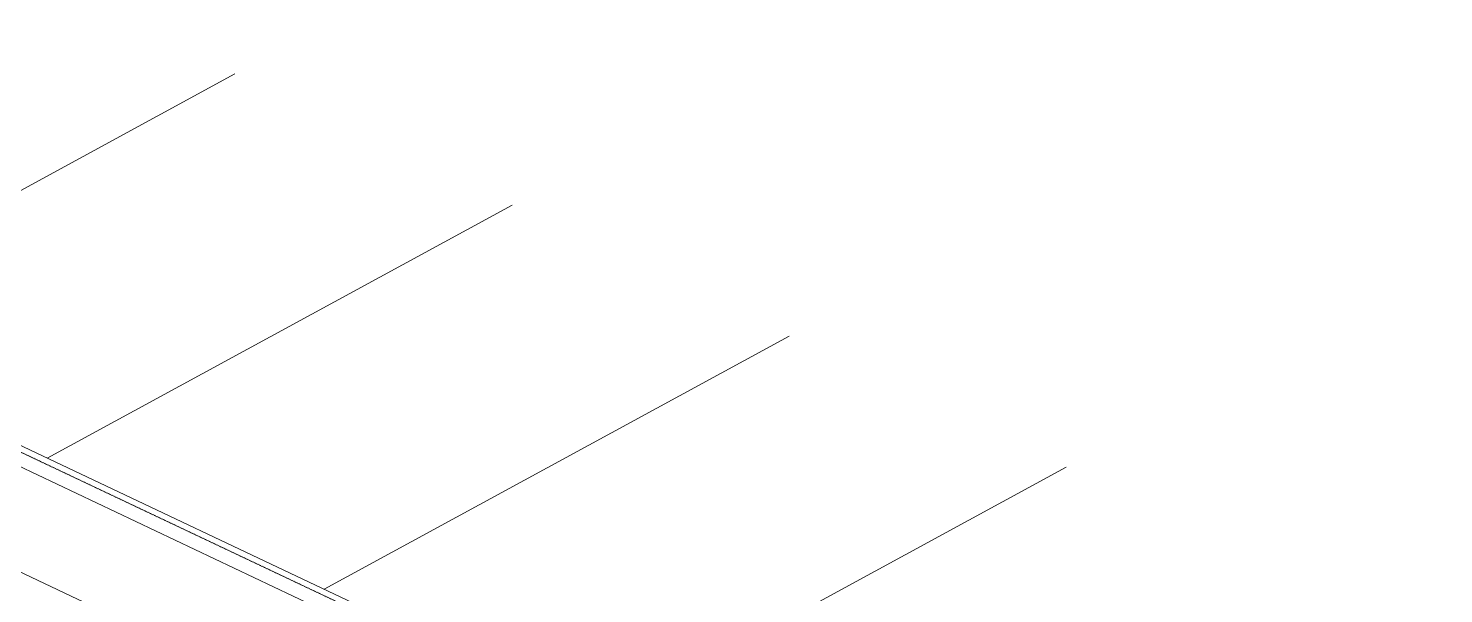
# Model space of a CAD drawing. Header units: inches. Extents: x 27328 to 120839, y -4075 to 4147.
# Drawn here: x 30931.6 to 31380.1, y 169.3 to 348.4 of the extents above; entities that cross this region are included whole.
import ezdxf

# ---------------------------------------------------------------- set-up
doc = ezdxf.new("R2010")
doc.units = ezdxf.units.IN
doc.header["$MEASUREMENT"] = 0
doc.linetypes.add('Hidden', pattern=[0.28125, 0.1875, -0.09375])
doc.layers.add('A-DETL', color=90, linetype='Continuous', lineweight=9)
doc.layers.add('A-PROP-SBCK', color=71, linetype='Hidden', lineweight=15)

msp = doc.modelspace()

# ---------------------------------------------------------------- linework, layer by layer
at = {"layer": 'A-DETL'}
for p, q in [((31288.7, 46.22), (29186.5, 1040.45)), ((29174.71, 1040.2), (31282.58, 42.12)), ((29144.28, 1021.3), (31237.35, 30.22)), ((30997.11, 333.94), (30849.83, 253.78)), ((31084.89, 292.43), (30937.6, 212.27)), ((31172.66, 250.91), (31025.38, 170.76)), ((31260.44, 209.4), (31113.15, 129.25))]:
    msp.add_line(p, q, dxfattribs=at)
at = {"layer": 'A-PROP-SBCK'}
msp.add_line((31708.8, -154.54), (28809.99, 1216.44), dxfattribs=at)

doc.saveas('drawing.dxf')
